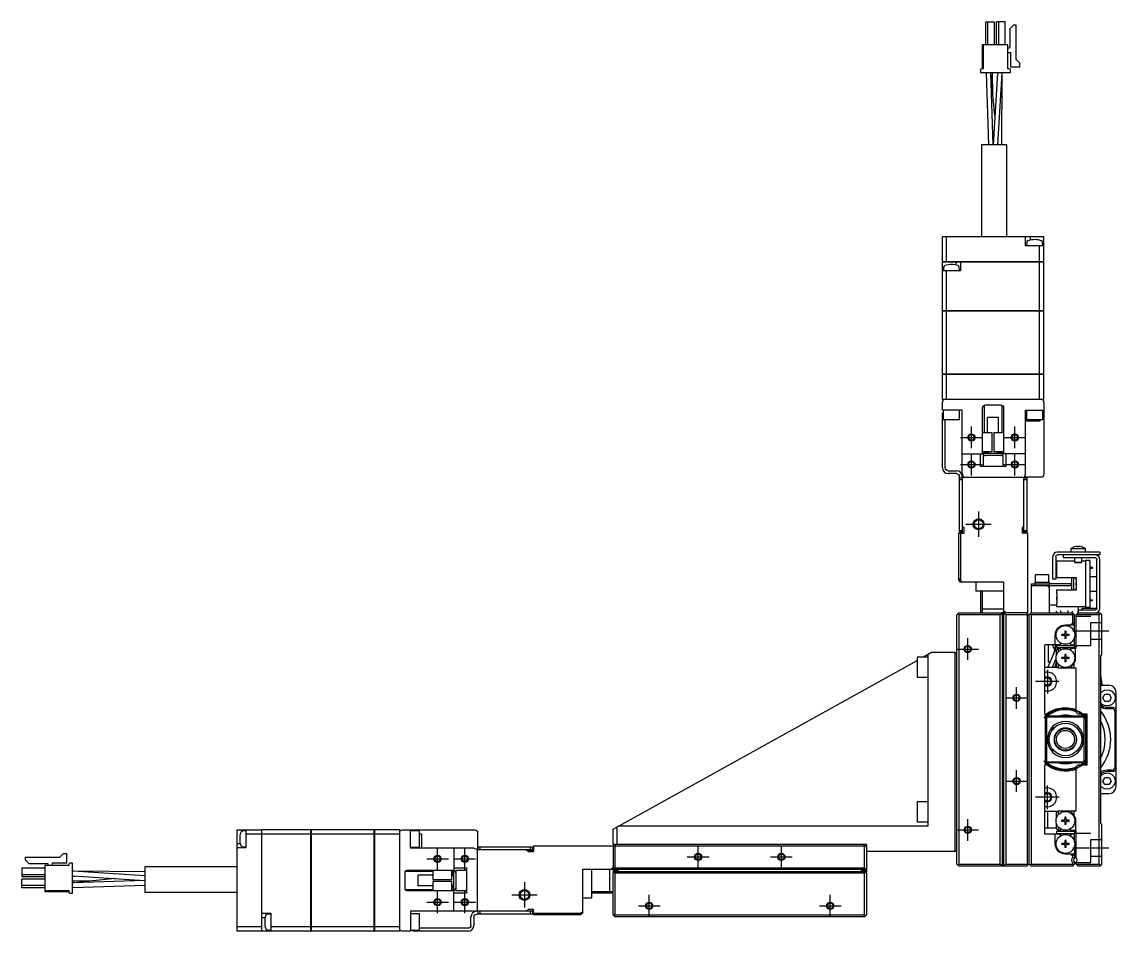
# Model space of a CAD drawing. Extents: x 0 to 1223, y -8 to 941.
# Drawn here: x 633.2 to 935.6, y 340.5 to 591.9 of the extents above; entities that cross this region are included whole.
import ezdxf

# ---------------------------------------------------------------- set-up
doc = ezdxf.new("R2010")
doc.units = 0
doc.header["$LTSCALE"] = 0.5
doc.linetypes.add('CENTER', pattern=[50.8, 31.75, -6.35, 6.35, -6.35])
doc.linetypes.add('DASHED', pattern=[19.05, 12.7, -6.35])
for name, color, linetype in [('MSM_CENTER', 1, 'CENTER'), ('MSM_CONTINUOUS', 7, 'CONTINUOUS'), ('MSM_DASHED', 4, 'DASHED'), ('MSM_NARROW', 5, 'CONTINUOUS')]:
    doc.layers.add(name, color=color, linetype=linetype)

msp = doc.modelspace()

# ---------------------------------------------------------------- linework, layer by layer
at = {"layer": 'MSM_CENTER'}
for p, q in [((895.63, 474.03), (895.63, 480.03)), ((907.63, 474.03), (907.63, 480.03)), ((892.63, 477.03), (898.63, 477.03)), ((904.63, 477.03), (910.63, 477.03)), ((895.63, 466.53), (895.63, 472.53)), ((907.63, 466.53), (907.63, 472.53)), ((892.63, 469.53), (898.63, 469.53)), ((904.63, 469.53), (910.63, 469.53)), ((897.63, 456.53), (897.63, 449.53)), ((894.13, 453.03), (901.13, 453.03)), ((923.63, 423.53), (933.63, 423.53)), ((894.63, 415.53), (894.63, 421.53)), ((891.63, 418.53), (897.63, 418.53)), ((916.63, 412.78), (916.63, 406.28)), ((919.88, 409.53), (913.38, 409.53)), ((908.13, 402.03), (908.13, 408.03)), ((905.13, 405.03), (911.13, 405.03)), ((908.13, 379.03), (908.13, 385.03)), ((905.13, 382.03), (911.13, 382.03)), ((916.63, 374.28), (916.63, 380.78)), ((919.88, 377.53), (913.38, 377.53)), ((894.63, 365.53), (894.63, 371.53)), ((891.63, 368.53), (897.63, 368.53)), ((748.13, 357.53), (748.13, 363.53)), ((755.63, 357.53), (755.63, 363.53)), ((820.13, 358.03), (820.13, 364.03)), ((843.13, 358.03), (843.13, 364.03)), ((923.63, 363.53), (933.63, 363.53)), ((745.13, 360.53), (751.13, 360.53)), ((752.63, 360.53), (758.63, 360.53)), ((817.13, 361.03), (823.13, 361.03)), ((840.13, 361.03), (846.13, 361.03)), ((772.13, 354.03), (772.13, 347.03)), ((748.13, 345.53), (748.13, 351.53)), ((755.63, 345.53), (755.63, 351.53)), ((745.13, 348.53), (751.13, 348.53)), ((752.63, 348.53), (758.63, 348.53)), ((768.63, 350.53), (775.63, 350.53)), ((806.63, 344.53), (806.63, 350.53)), ((856.63, 344.53), (856.63, 350.53)), ((803.63, 347.53), (809.63, 347.53)), ((853.63, 347.53), (859.63, 347.53))]:
    msp.add_line(p, q, dxfattribs=at)
at = {"layer": 'MSM_CONTINUOUS'}
for p, q in [((899.6, 585.58), (899.6, 591.93)), ((899.6, 591.93), (902, 591.93)), ((900.2, 585.58), (900.2, 591.93)), ((902, 585.58), (902, 591.93)), ((902.6, 585.58), (902.6, 591.93)), ((905, 591.93), (902.6, 591.93)), ((903.2, 585.58), (903.2, 591.93)), ((905, 585.58), (905, 591.93)), ((907.29, 591.04), (906.29, 590.04)), ((906.29, 590.04), (906.29, 584.91)), ((907.99, 591.04), (907.29, 591.04)), ((907.99, 581.5), (907.99, 591.04)), ((905.73, 585.58), (898.62, 585.58)), ((898.62, 585.58), (898.62, 578.95)), ((898.87, 585.58), (898.87, 578.95)), ((905.73, 578.95), (905.73, 585.58)), ((906.01, 584.63), (905.73, 584.63)), ((905.73, 583.48), (906.33, 583.48)), ((906.48, 583.33), (906.48, 579.48)), ((909.01, 580.48), (907.99, 581.5)), ((898.16, 578.65), (898.16, 577.93)), ((898.16, 577.93), (906.44, 577.93)), ((898.87, 578.95), (898.46, 578.95)), ((899.69, 577.93), (899.69, 577.82)), ((899.69, 577.82), (900.33, 557.93)), ((901.02, 577.65), (900.99, 577.93)), ((900.99, 577.86), (900.99, 577.93)), ((901.63, 557.93), (900.99, 577.86)), ((902.14, 566.09), (901.02, 577.65)), ((901.49, 577.27), (901.49, 577.93)), ((902.88, 577.81), (901.63, 557.95)), ((902.87, 577.93), (902.83, 577.15)), ((902.88, 577.93), (902.88, 577.81)), ((902.93, 557.93), (904.17, 577.73)), ((904.03, 557.93), (904.18, 577.6)), ((904.17, 577.73), (904.18, 577.93)), ((904.18, 577.6), (904.18, 577.93)), ((906.14, 578.95), (905.73, 578.95)), ((906.44, 577.93), (906.44, 578.65)), ((906.48, 579.48), (909.01, 579.48)), ((909.01, 579.48), (909.01, 580.48)), ((901.53, 572.41), (901.49, 577.27)), ((905.4, 557.93), (898.4, 557.93)), ((898.4, 557.93), (898.4, 532.53)), ((905.4, 532.53), (905.4, 557.93)), ((887.63, 525.64), (887.63, 532.53)), ((915.63, 532.53), (887.63, 532.53)), ((888.79, 525.64), (888.79, 532.53)), ((910.63, 530.03), (910.63, 532.53)), ((911.88, 532.53), (911.88, 531.59)), ((915.63, 525.64), (915.63, 532.53)), ((915.63, 530.03), (910.63, 530.03)), ((910.97, 531.01), (910.9, 530.24)), ((914.48, 525.64), (914.48, 530.03)), ((915.36, 530.24), (915.3, 531.01)), ((887.63, 525.64), (915.63, 525.64)), ((887.63, 512.03), (887.63, 525.63)), ((887.63, 525.63), (915.63, 525.63)), ((887.64, 525.63), (887.64, 525.64)), ((887.97, 524.12), (887.9, 523.35)), ((888.8, 525.63), (888.8, 525.64)), ((891.38, 525.63), (891.38, 524.7)), ((892.36, 523.35), (892.3, 524.12)), ((892.63, 525.63), (892.63, 523.13)), ((914.47, 525.63), (914.47, 525.64)), ((914.48, 512.03), (914.48, 525.63)), ((915.62, 525.63), (915.62, 525.64)), ((915.63, 512.03), (915.63, 525.63)), ((892.63, 523.13), (887.63, 523.13)), ((888.79, 512.03), (888.79, 523.13)), ((887.63, 512.03), (915.63, 512.03)), ((887.63, 494.53), (887.63, 512.02)), ((915.63, 512.02), (887.63, 512.02)), ((887.64, 512.03), (887.64, 512.02)), ((888.79, 494.53), (888.79, 512.02)), ((888.8, 512.03), (888.8, 512.02)), ((914.47, 512.03), (914.47, 512.02)), ((914.48, 494.53), (914.48, 512.02)), ((915.62, 512.03), (915.62, 512.02)), ((915.63, 494.53), (915.63, 512.02)), ((887.63, 494.53), (915.63, 494.53)), ((887.63, 487.53), (887.63, 494.52)), ((915.63, 494.52), (887.63, 494.52)), ((887.64, 494.53), (887.64, 494.52)), ((888.79, 487.53), (888.79, 494.52)), ((888.8, 494.53), (888.8, 494.52)), ((914.47, 494.53), (914.47, 494.52)), ((914.48, 487.53), (914.48, 494.52)), ((915.62, 494.53), (915.62, 494.52)), ((915.63, 487.53), (915.63, 494.52)), ((915.63, 487.53), (887.63, 487.53)), ((887.63, 484.53), (887.63, 486.53)), ((893.13, 484.53), (887.63, 484.53)), ((887.88, 484.53), (887.88, 482.03)), ((892.38, 482.03), (892.38, 484.53)), ((893.13, 467.03), (893.13, 484.53)), ((898.73, 472.83), (898.73, 485.23)), ((899.13, 485.93), (899.13, 478.33)), ((899.53, 486.03), (903.73, 486.03)), ((904.13, 478.33), (904.13, 485.93)), ((904.53, 485.23), (904.53, 472.83)), ((910.53, 484.53), (910.53, 467.03)), ((910.53, 484.53), (915.63, 484.53)), ((910.88, 484.53), (910.88, 482.03)), ((915.38, 482.03), (915.38, 484.53)), ((915.63, 486.53), (915.63, 467.03)), ((887.63, 468.63), (887.63, 483.83)), ((887.63, 483.83), (887.88, 483.83)), ((887.88, 483.33), (887.63, 483.33)), ((887.88, 482.03), (892.38, 482.03)), ((888.43, 468.63), (888.43, 482.03)), ((903.13, 482.53), (900.13, 482.53)), ((900.13, 478.33), (900.13, 482.53)), ((903.13, 478.33), (903.13, 482.53)), ((914.58, 481.53), (910.53, 481.53)), ((910.88, 482.03), (915.38, 482.03)), ((914.58, 482.03), (914.58, 481.53)), ((901.38, 478.33), (898.73, 478.33)), ((901.38, 473.13), (901.38, 478.33)), ((901.88, 478.33), (901.88, 473.13)), ((904.53, 478.33), (901.88, 478.33)), ((893.13, 472.53), (898.76, 472.53)), ((898.13, 469.03), (898.13, 472.53)), ((898.73, 473.13), (901.38, 473.13)), ((904.51, 472.63), (898.76, 472.63)), ((898.76, 472.53), (898.76, 472.62)), ((898.79, 472.53), (898.76, 472.62)), ((904.38, 472.03), (898.88, 472.03)), ((898.88, 472.03), (898.88, 469.03)), ((899.13, 473.13), (899.13, 472.83)), ((899.13, 472.83), (900.13, 472.83)), ((899.13, 472.83), (899.33, 472.63)), ((900.13, 472.83), (900.13, 473.13)), ((900.5, 472.63), (900.13, 472.83)), ((901.88, 473.13), (904.53, 473.13)), ((903.13, 472.83), (902.77, 472.63)), ((903.13, 472.83), (903.13, 473.13)), ((903.13, 472.83), (904.13, 472.83)), ((903.93, 472.63), (904.13, 472.83)), ((904.13, 472.83), (904.13, 473.13)), ((904.38, 469.03), (904.38, 472.03)), ((904.51, 472.62), (904.48, 472.55)), ((904.51, 472.53), (904.51, 472.62)), ((910.53, 472.53), (904.51, 472.53)), ((905.13, 472.53), (905.13, 469.03)), ((905.13, 469.03), (898.13, 469.03)), ((889.23, 467.83), (891.53, 467.83)), ((891.53, 467.03), (889.23, 467.03)), ((892.33, 450.83), (892.33, 466.23)), ((892.33, 465.83), (893.13, 465.83)), ((893.13, 466.23), (893.13, 450.83)), ((893.13, 466.03), (910.13, 466.03)), ((910.13, 450.83), (910.13, 466.03)), ((910.13, 465.83), (910.93, 465.83)), ((915.25, 466.03), (910.15, 466.03)), ((910.93, 465.83), (910.93, 450.83)), ((893.13, 465.33), (892.33, 465.33)), ((910.93, 465.33), (910.13, 465.33)), ((892.33, 451.33), (893.13, 451.33)), ((893.13, 450.83), (892.33, 450.83)), ((893.13, 452.53), (893.63, 452.03)), ((893.63, 450.53), (893.63, 452.03)), ((909.63, 452.03), (910.13, 452.53)), ((909.63, 452.03), (909.63, 450.53)), ((909.88, 450.53), (909.88, 452.28)), ((910.13, 451.33), (910.93, 451.33)), ((910.93, 450.83), (910.13, 450.83)), ((892.13, 450.53), (893.63, 450.53)), ((892.13, 437.53), (892.13, 450.53)), ((892.63, 450.53), (892.63, 437.65)), ((911.13, 450.53), (909.63, 450.53)), ((911.13, 450.53), (911.13, 428.33)), ((931.13, 445.33), (919.33, 445.33)), ((931.13, 444.53), (919.43, 444.53)), ((921.13, 443.73), (921.13, 444.53)), ((927.13, 446.23), (923.13, 446.23)), ((923.13, 446.23), (923.13, 445.33)), ((924.2, 446.79), (924.18, 446.79)), ((924.93, 446.79), (924.93, 446.92)), ((925.33, 446.79), (924.93, 446.79)), ((925.33, 446.92), (925.33, 446.79)), ((926.08, 446.79), (926.06, 446.79)), ((927.13, 445.33), (927.13, 446.23)), ((931.13, 445.33), (931.13, 444.53)), ((918.13, 437.83), (918.13, 444.13)), ((918.93, 444.03), (918.93, 437.83)), ((919.13, 442.78), (919.13, 438.28)), ((924.13, 442.78), (919.13, 442.78)), ((929.93, 443.73), (921.13, 443.73)), ((924.13, 443.73), (924.13, 442.53)), ((924.13, 442.53), (926.13, 442.53)), ((924.13, 442.53), (924.33, 442.33)), ((925.93, 442.33), (924.33, 442.33)), ((925.93, 442.33), (926.13, 442.53)), ((926.13, 442.53), (926.13, 443.73)), ((927.13, 442.78), (926.13, 442.78)), ((928.33, 443.03), (927.13, 443.03)), ((927.13, 443.03), (927.13, 430.03)), ((928.33, 443.03), (928.33, 430.03)), ((930.33, 429.73), (930.33, 443.33)), ((931.13, 429.73), (931.13, 443.33)), ((917.03, 439.03), (913.23, 439.03)), ((913.23, 439.03), (913.23, 437.03)), ((917.03, 437.03), (917.03, 439.03)), ((928.33, 441.16), (929.13, 441.16)), ((928.33, 440.91), (929.13, 440.91)), ((930.33, 438.53), (928.33, 438.53)), ((929.13, 440.91), (929.13, 441.16)), ((892.13, 438.15), (892.63, 437.65)), ((892.63, 437.03), (892.13, 437.53)), ((892.63, 437.65), (892.94, 437.03)), ((904.63, 437.03), (892.63, 437.03)), ((896.88, 437.03), (896.88, 434.53)), ((904.63, 358.53), (904.63, 437.03)), ((912.13, 436.53), (912.13, 428.53)), ((912.13, 436.53), (913.13, 436.53)), ((923.13, 436.03), (912.13, 436.03)), ((913.13, 437.03), (913.13, 436.03)), ((913.13, 437.03), (917.13, 437.03)), ((913.13, 436.53), (917.13, 436.53)), ((916.63, 436.03), (917.13, 435.53)), ((917.13, 437.03), (917.13, 428.53)), ((923.13, 436.53), (917.13, 436.53)), ((918.93, 437.83), (918.13, 437.83)), ((919.13, 438.28), (924.63, 438.28)), ((923.13, 436.53), (923.13, 436.03)), ((923.43, 434.78), (923.43, 438.28)), ((923.93, 434.78), (923.93, 438.28)), ((924.63, 438.28), (924.63, 434.78)), ((904.63, 434.53), (896.88, 434.53)), ((898.13, 434.53), (898.13, 428.53)), ((898.63, 434.53), (898.63, 428.53)), ((919.13, 434.78), (919.13, 433.78)), ((924.63, 434.78), (919.13, 434.78)), ((919.13, 433.78), (919.23, 433.78)), ((919.13, 432.98), (919.13, 432.08)), ((919.23, 432.98), (919.13, 432.98)), ((919.23, 432.61), (919.13, 432.61)), ((919.23, 432.46), (919.13, 432.46)), ((919.23, 433.78), (919.23, 431.28)), ((928.33, 434.53), (930.33, 434.53)), ((904.63, 429.53), (898.63, 429.53)), ((917.13, 430.78), (919.13, 430.78)), ((919.23, 432.08), (919.13, 432.08)), ((919.13, 431.28), (919.13, 430.28)), ((919.13, 431.28), (919.23, 431.28)), ((919.13, 430.28), (927.13, 430.28)), ((925.1, 430.28), (925.1, 428.5)), ((926.13, 429.83), (930.13, 429.83)), ((926.13, 429.83), (926.13, 429.33)), ((928.33, 430.03), (927.13, 430.03)), ((928.33, 432.16), (929.13, 432.16)), ((928.33, 431.91), (929.13, 431.91)), ((929.13, 431.91), (929.13, 432.16)), ((930.13, 429.39), (930.13, 429.83)), ((892.13, 428.53), (891.63, 428.03)), ((891.63, 359.03), (891.63, 428.03)), ((891.88, 428.28), (892.13, 428.03)), ((892.13, 428.53), (903.63, 428.53)), ((892.13, 428.03), (892.13, 359.03)), ((903.63, 428.03), (892.13, 428.03)), ((904.13, 428.03), (903.63, 428.53)), ((903.63, 428.03), (903.88, 428.28)), ((903.63, 359.03), (903.63, 428.03)), ((903.73, 428.43), (903.93, 428.43)), ((903.83, 428.43), (903.93, 428.53)), ((911.13, 428.53), (903.93, 428.53)), ((904.13, 428.03), (904.13, 359.03)), ((904.13, 427.13), (904.43, 427.13)), ((904.23, 427.43), (904.23, 428.13)), ((904.43, 428.53), (904.43, 427.13)), ((905.13, 428.53), (904.63, 429.03)), ((904.63, 428.53), (905.13, 428.03)), ((905.13, 428.03), (905.13, 359.03)), ((911.13, 428.03), (905.13, 428.03)), ((911.63, 427.83), (910.93, 428.53)), ((911.13, 428.03), (911.28, 428.18)), ((911.13, 359.03), (911.13, 428.03)), ((911.63, 428.03), (911.88, 428.28)), ((911.63, 359.03), (911.63, 428.03)), ((912.13, 428.53), (911.88, 428.28)), ((911.88, 428.28), (912.13, 428.03)), ((912.13, 428.53), (923.63, 428.53)), ((923.63, 428.03), (912.13, 428.03)), ((912.13, 428.03), (912.13, 359.03)), ((919.09, 428.97), (919.17, 428.53)), ((920.49, 428.53), (920.37, 429.2)), ((922.28, 429.14), (922.23, 428.53)), ((923.53, 428.53), (923.58, 429.02)), ((923.88, 428.28), (923.63, 428.53)), ((923.63, 428.03), (923.88, 428.28)), ((923.63, 425.73), (923.63, 428.03)), ((923.88, 428.28), (924.13, 428.03)), ((924.13, 423.15), (924.13, 428.03)), ((925.13, 428.53), (924.63, 428.03)), ((924.63, 418.73), (924.63, 428.03)), ((930.93, 428.03), (924.63, 428.03)), ((925.13, 428.53), (925.13, 429.33)), ((925.13, 429.33), (929.93, 429.33)), ((925.13, 428.53), (931.13, 428.53)), ((930.93, 428.03), (931.28, 428.38)), ((930.93, 359.03), (930.93, 428.03)), ((931.28, 428.38), (931.13, 428.53)), ((931.28, 428.38), (931.63, 428.03)), ((931.63, 428.03), (931.63, 417.03)), ((921.78, 423.43), (921.49, 423.43)), ((921.49, 423.43), (921.49, 422.64)), ((921.63, 425.23), (924.13, 425.23)), ((921.78, 423.43), (921.78, 422.64)), ((923.63, 425.73), (923.13, 425.23)), ((923.99, 425.23), (923.63, 425.73)), ((918.83, 419.73), (918.83, 422.43)), ((921.43, 422.58), (920.63, 422.58)), ((920.63, 422.29), (920.63, 422.58)), ((921.43, 422.29), (920.63, 422.29)), ((921.16, 422.58), (921.16, 422.29)), ((921.78, 422.9), (921.49, 422.9)), ((921.49, 422.23), (921.49, 421.43)), ((921.49, 421.96), (921.78, 421.96)), ((921.78, 421.43), (921.49, 421.43)), ((921.78, 422.23), (921.78, 421.43)), ((922.63, 422.58), (921.84, 422.58)), ((922.63, 422.29), (921.84, 422.29)), ((922.1, 422.58), (922.1, 422.29)), ((922.63, 422.29), (922.63, 422.58)), ((924.13, 419.73), (924.13, 421.72)), ((884.63, 417.53), (882.38, 416.28)), ((891.13, 417.53), (884.63, 417.53)), ((891.13, 362.53), (891.13, 417.53)), ((891.63, 417.03), (891.13, 417.53)), ((920.08, 419.73), (915.93, 419.73)), ((915.93, 400.53), (915.93, 419.73)), ((919.13, 419.16), (916.74, 413.53)), ((916.82, 419.73), (916.82, 414.93)), ((918.92, 419.73), (918.45, 417.55)), ((919.13, 419.53), (919.13, 418.93)), ((919.13, 419.53), (924.13, 419.53)), ((919.13, 418.93), (924.13, 418.93)), ((919.63, 418.73), (919.13, 418.23)), ((919.13, 416.75), (919.13, 418.23)), ((919.38, 419.73), (919.29, 419.53)), ((919.63, 418.73), (919.63, 417.7)), ((919.63, 418.73), (920.08, 418.73)), ((920.23, 419.99), (920.08, 419.73)), ((920.08, 418.73), (920.21, 418.51)), ((923.18, 419.73), (923.03, 419.99)), ((923.18, 418.73), (923.05, 418.51)), ((923.18, 419.73), (924.13, 419.73)), ((923.18, 418.73), (924.63, 418.73)), ((923.98, 419.53), (923.89, 419.73)), ((924.13, 419.53), (924.13, 418.93)), ((924.32, 418.73), (924.13, 419.16)), ((924.43, 416.03), (924.43, 418.73)), ((796.63, 368.75), (880.63, 415.32)), ((880.63, 416.28), (880.63, 410.78)), ((883.63, 416.28), (880.63, 416.28)), ((883.63, 416.98), (883.63, 369.53)), ((917.34, 414.93), (916.82, 414.93)), ((918.05, 413.53), (919.04, 415.87)), ((918.8, 413.53), (919.13, 415.05)), ((919.13, 413.73), (919.13, 415.32)), ((919.63, 414.37), (919.63, 413.23)), ((921.43, 416.18), (920.63, 416.18)), ((920.63, 415.89), (920.63, 416.18)), ((921.43, 415.89), (920.63, 415.89)), ((921.16, 416.18), (921.16, 415.89)), ((921.78, 417.03), (921.49, 417.03)), ((921.49, 417.03), (921.49, 416.24)), ((921.78, 416.5), (921.49, 416.5)), ((921.49, 415.83), (921.49, 415.03)), ((921.49, 415.56), (921.78, 415.56)), ((921.78, 415.03), (921.49, 415.03)), ((921.78, 417.03), (921.78, 416.24)), ((921.78, 415.83), (921.78, 415.03)), ((922.63, 416.18), (921.84, 416.18)), ((922.63, 415.89), (921.84, 415.89)), ((922.1, 416.18), (922.1, 415.89)), ((922.63, 415.89), (922.63, 416.18)), ((923.93, 414.44), (923.93, 413.23)), ((931.63, 417.03), (931.28, 416.68)), ((931.28, 416.68), (931.28, 370.38)), ((915.93, 413.53), (919.33, 413.53)), ((919.13, 413.73), (919.63, 413.23)), ((924.63, 413.23), (919.63, 413.23)), ((923.43, 413.23), (923.43, 413.89)), ((924.63, 401.03), (924.63, 413.23)), ((880.63, 410.78), (883.63, 410.78)), ((931.28, 411.22), (931.76, 408.53)), ((931.28, 408.53), (933.63, 408.53)), ((931.98, 405.03), (932.56, 406.03)), ((932.56, 406.03), (933.71, 406.03)), ((933.71, 406.03), (934.29, 405.03)), ((935.63, 380.53), (935.63, 406.53)), ((932.56, 404.03), (931.98, 405.03)), ((933.71, 404.03), (932.56, 404.03)), ((933.13, 402.43), (934.63, 402.43)), ((934.29, 405.03), (933.71, 404.03)), ((915.93, 400.53), (916.13, 400.53)), ((916.13, 386.53), (916.13, 400.53)), ((916.13, 399.23), (916.43, 399.53)), ((916.63, 399.73), (916.43, 399.53)), ((916.43, 399.53), (916.43, 387.53)), ((916.63, 399.73), (916.93, 400.03)), ((926.63, 399.73), (916.63, 399.73)), ((916.93, 400.03), (926.33, 400.03)), ((924.63, 401.74), (925.84, 400.53)), ((925.13, 400.53), (924.63, 401.03)), ((927.63, 400.53), (925.13, 400.53)), ((926.33, 400.03), (926.63, 399.73)), ((926.83, 399.53), (926.63, 399.73)), ((926.83, 387.53), (926.83, 399.53)), ((926.83, 399.53), (927.13, 399.23)), ((927.13, 399.23), (927.13, 387.83)), ((927.63, 386.53), (927.63, 400.53)), ((933.13, 402.05), (934.51, 402.05)), ((935.25, 401.31), (935.25, 385.76)), ((918.07, 396.28), (918.07, 396.28)), ((918.07, 396.28), (918.21, 396.28)), ((918.21, 396.28), (918.43, 396.51)), ((918.21, 396.28), (918.21, 396.45)), ((918.43, 396.7), (918.43, 396.51)), ((920.26, 396.33), (920.19, 396.33)), ((920.26, 396.33), (920.32, 396.4)), ((922.94, 396.4), (923.01, 396.33)), ((923.08, 396.33), (923.01, 396.33)), ((918.67, 394.6), (918.67, 394.6)), ((918.21, 390.78), (918.07, 390.78)), ((918.21, 390.61), (918.21, 390.78)), ((918.43, 390.56), (918.21, 390.78)), ((918.43, 390.56), (918.43, 390.37)), ((916.43, 387.53), (916.13, 387.83)), ((916.43, 387.53), (916.63, 387.33)), ((916.93, 387.03), (916.63, 387.33)), ((916.63, 387.33), (926.63, 387.33)), ((926.63, 387.33), (926.33, 387.03)), ((926.63, 387.33), (926.83, 387.53)), ((927.13, 387.83), (926.83, 387.53)), ((915.93, 386.53), (916.13, 386.53)), ((915.93, 367.33), (915.93, 386.53)), ((926.33, 387.03), (916.93, 387.03)), ((925.84, 386.53), (924.63, 385.33)), ((924.63, 386.03), (925.13, 386.53)), ((924.63, 373.83), (924.63, 386.03)), ((925.13, 386.53), (927.63, 386.53)), ((934.51, 385.02), (933.13, 385.02)), ((934.63, 384.63), (933.13, 384.63)), ((931.98, 382.03), (932.56, 383.03)), ((932.56, 381.03), (931.98, 382.03)), ((932.56, 383.03), (933.71, 383.03)), ((933.71, 381.03), (932.56, 381.03)), ((933.71, 383.03), (934.29, 382.03)), ((934.29, 382.03), (933.71, 381.03)), ((933.63, 378.53), (931.28, 378.53)), ((880.63, 376.28), (880.63, 370.78)), ((883.63, 376.28), (880.63, 376.28)), ((919.13, 373.58), (915.93, 373.58)), ((916.63, 373.58), (916.63, 369.08)), ((919.63, 373.83), (919.13, 373.33)), ((919.13, 371.75), (919.13, 373.58)), ((919.13, 373.53), (919.33, 373.53)), ((919.63, 373.83), (919.63, 372.7)), ((919.63, 373.83), (924.63, 373.83)), ((921.78, 372.03), (921.49, 372.03)), ((921.49, 372.03), (921.49, 371.24)), ((921.78, 372.03), (921.78, 371.24)), ((923.43, 373.18), (923.43, 373.83)), ((923.93, 373.83), (923.93, 372.63)), ((797.63, 369.31), (797.63, 364.53)), ((883.63, 369.53), (798.04, 369.53)), ((880.63, 370.78), (883.63, 370.78)), ((915.93, 369.08), (919.13, 369.08)), ((919.13, 368.83), (919.13, 370.32)), ((919.63, 369.37), (919.63, 368.33)), ((921.43, 371.18), (920.63, 371.18)), ((920.63, 370.89), (920.63, 371.18)), ((921.43, 370.89), (920.63, 370.89)), ((921.16, 371.18), (921.16, 370.89)), ((921.78, 371.5), (921.49, 371.5)), ((921.49, 370.83), (921.49, 370.03)), ((921.49, 370.56), (921.78, 370.56)), ((921.78, 370.03), (921.49, 370.03)), ((921.78, 370.83), (921.78, 370.03)), ((922.63, 371.18), (921.84, 371.18)), ((922.63, 370.89), (921.84, 370.89)), ((922.1, 371.18), (922.1, 370.89)), ((922.63, 370.89), (922.63, 371.18)), ((924.43, 371.03), (924.43, 368.33)), ((931.28, 370.38), (931.63, 370.03)), ((931.63, 370.03), (931.63, 359.03)), ((692.63, 368.53), (692.63, 340.53)), ((692.63, 368.53), (699.52, 368.53)), ((694.93, 368.26), (694.16, 368.2)), ((695.13, 368.53), (695.13, 363.53)), ((699.52, 367.38), (695.13, 367.38)), ((699.52, 340.53), (699.52, 368.53)), ((699.53, 368.52), (699.52, 368.52)), ((699.53, 367.37), (699.52, 367.37)), ((713.13, 368.53), (699.53, 368.53)), ((699.53, 340.53), (699.53, 368.53)), ((713.13, 367.38), (699.53, 367.38)), ((713.13, 340.53), (713.13, 368.53)), ((713.13, 368.52), (713.14, 368.52)), ((713.13, 367.37), (713.14, 367.37)), ((713.14, 368.53), (713.14, 340.53)), ((730.63, 368.53), (713.14, 368.53)), ((730.63, 367.38), (713.14, 367.38)), ((730.63, 340.53), (730.63, 368.53)), ((730.63, 368.52), (730.64, 368.52)), ((730.63, 367.37), (730.64, 367.37)), ((730.64, 368.53), (730.64, 340.53)), ((737.63, 368.53), (730.64, 368.53)), ((737.63, 367.38), (730.64, 367.38)), ((737.63, 368.53), (737.63, 340.53)), ((738.63, 368.53), (758.13, 368.53)), ((740.63, 363.43), (740.63, 368.53)), ((743.13, 368.28), (740.63, 368.28)), ((743.13, 363.78), (743.13, 368.28)), ((743.13, 367.48), (743.63, 367.48)), ((743.63, 367.48), (743.63, 363.43)), ((759.13, 368.15), (759.13, 363.05)), ((796.63, 364.53), (796.63, 368.75)), ((920.08, 367.33), (915.93, 367.33)), ((918.83, 364.63), (918.83, 367.33)), ((919.13, 368.83), (919.63, 368.33)), ((919.13, 368.13), (919.13, 367.53)), ((919.13, 368.13), (924.13, 368.13)), ((919.13, 367.53), (924.13, 367.53)), ((920.08, 368.33), (919.63, 368.33)), ((920.08, 368.33), (920.21, 368.56)), ((920.23, 367.07), (920.08, 367.33)), ((923.18, 367.33), (923.03, 367.07)), ((923.18, 368.33), (923.05, 368.56)), ((924.63, 368.33), (923.18, 368.33)), ((924.13, 367.33), (923.18, 367.33)), ((924.13, 368.13), (924.13, 367.53)), ((924.13, 365.35), (924.13, 367.33)), ((924.63, 360.8), (924.63, 368.33)), ((692.63, 364.78), (693.57, 364.78)), ((695.13, 363.53), (692.63, 363.53)), ((694.16, 363.87), (694.93, 363.8)), ((740.63, 363.78), (743.13, 363.78)), ((758.13, 363.43), (740.63, 363.43)), ((752.63, 363.43), (752.63, 357.41)), ((759.13, 346.03), (759.13, 363.03)), ((774.33, 363.03), (759.13, 363.03)), ((759.33, 363.03), (759.33, 363.83)), ((759.33, 363.83), (774.33, 363.83)), ((759.83, 363.83), (759.83, 363.03)), ((773.13, 362.53), (772.63, 363.03)), ((773.83, 363.03), (773.83, 363.83)), ((774.33, 363.83), (774.33, 363.03)), ((774.63, 364.03), (774.63, 362.53)), ((796.83, 364.03), (774.63, 364.03)), ((797.33, 364.53), (796.63, 363.83)), ((866.63, 364.53), (796.63, 364.53)), ((796.63, 364.03), (796.63, 356.83)), ((797.13, 364.03), (796.98, 364.18)), ((797.13, 364.03), (797.13, 358.03)), ((866.13, 364.03), (797.13, 364.03)), ((866.63, 363.83), (865.93, 364.53)), ((866.28, 364.18), (866.13, 364.03)), ((866.13, 358.03), (866.13, 364.03)), ((866.63, 364.53), (866.63, 356.83)), ((891.13, 362.53), (891.63, 363.03)), ((921.43, 364.78), (920.63, 364.78)), ((920.63, 364.49), (920.63, 364.78)), ((921.43, 364.49), (920.63, 364.49)), ((921.16, 364.78), (921.16, 364.49)), ((921.78, 365.63), (921.49, 365.63)), ((921.49, 365.63), (921.49, 364.84)), ((921.78, 365.1), (921.49, 365.1)), ((921.49, 364.43), (921.49, 363.63)), ((921.49, 364.16), (921.78, 364.16)), ((921.78, 363.63), (921.49, 363.63)), ((921.78, 365.63), (921.78, 364.84)), ((921.78, 364.43), (921.78, 363.63)), ((922.63, 364.78), (921.84, 364.78)), ((922.63, 364.49), (921.84, 364.49)), ((922.1, 364.78), (922.1, 364.49)), ((922.63, 364.49), (922.63, 364.78)), ((924.13, 363.92), (924.13, 360.8)), ((643.66, 360.9), (634.12, 360.9)), ((634.12, 360.9), (634.12, 360.2)), ((634.12, 360.2), (635.12, 359.2)), ((644.68, 361.92), (643.66, 360.9)), ((645.68, 361.92), (644.68, 361.92)), ((645.68, 359.39), (645.68, 361.92)), ((774.63, 362.78), (772.88, 362.78)), ((773.13, 362.53), (774.63, 362.53)), ((891.13, 362.53), (866.63, 362.53)), ((904.13, 359.93), (904.43, 359.93)), ((904.43, 358.53), (904.43, 359.93)), ((924.13, 361.83), (921.63, 361.83)), ((923.13, 361.83), (923.63, 361.33)), ((923.63, 361.33), (923.99, 361.83)), ((923.63, 360.96), (923.63, 361.33)), ((923.63, 360.96), (924.13, 360.8)), ((633.23, 357.91), (633.23, 355.51)), ((639.58, 357.91), (633.23, 357.91)), ((635.12, 359.2), (640.25, 359.2)), ((646.21, 358.64), (639.58, 358.64)), ((639.58, 358.64), (639.58, 351.53)), ((640.53, 358.92), (640.53, 358.64)), ((641.68, 358.64), (641.68, 359.24)), ((641.83, 359.39), (645.68, 359.39)), ((646.21, 359.05), (646.21, 358.64)), ((647.23, 359.35), (646.51, 359.35)), ((647.23, 351.07), (647.23, 359.35)), ((647.57, 357.08), (647.23, 357.08)), ((647.44, 357.07), (647.23, 357.08)), ((667.23, 355.84), (647.44, 357.07)), ((667.23, 356.93), (647.57, 357.08)), ((667.23, 358.3), (667.23, 351.3)), ((692.63, 358.3), (667.23, 358.3)), ((746.83, 357.03), (739.24, 357.03)), ((739.93, 357.43), (752.33, 357.43)), ((746.83, 357.43), (746.83, 354.78)), ((752.03, 354.78), (752.03, 357.43)), ((752.33, 357.03), (752.03, 357.03)), ((752.33, 356.03), (752.33, 357.03)), ((752.53, 356.83), (752.33, 357.03)), ((752.53, 357.41), (752.53, 351.66)), ((752.54, 357.41), (752.63, 357.38)), ((752.63, 357.41), (752.54, 357.41)), ((752.63, 358.03), (756.13, 358.03)), ((753.13, 357.28), (753.13, 351.78)), ((756.13, 357.28), (753.13, 357.28)), ((756.13, 358.03), (756.13, 351.03)), ((866.63, 357.53), (788.13, 357.53)), ((788.13, 357.53), (788.13, 345.53)), ((790.63, 357.53), (790.63, 349.78)), ((795.63, 357.53), (795.63, 351.53)), ((796.63, 358.03), (796.13, 357.53)), ((796.63, 357.53), (797.13, 358.03)), ((796.63, 357.33), (798.03, 357.33)), ((797.13, 357.03), (796.63, 356.53)), ((796.73, 356.73), (796.63, 356.83)), ((796.73, 356.63), (796.73, 356.83)), ((797.73, 357.13), (797.03, 357.13)), ((797.13, 358.03), (866.13, 358.03)), ((797.13, 357.03), (866.13, 357.03)), ((798.03, 357.03), (798.03, 357.33)), ((866.63, 357.33), (865.23, 357.33)), ((865.23, 357.03), (865.23, 357.33)), ((866.23, 357.13), (865.53, 357.13)), ((866.13, 358.03), (866.63, 357.53)), ((866.63, 356.53), (866.13, 357.03)), ((866.63, 356.83), (866.53, 356.73)), ((866.53, 356.83), (866.53, 356.63)), ((891.63, 359.03), (892.13, 358.53)), ((892.13, 359.03), (891.88, 358.78)), ((892.13, 359.03), (903.63, 359.03)), ((903.63, 358.53), (892.13, 358.53)), ((903.63, 358.53), (904.13, 359.03)), ((903.88, 358.78), (903.63, 359.03)), ((903.93, 358.63), (903.73, 358.63)), ((903.93, 358.53), (903.83, 358.63)), ((910.93, 358.53), (903.93, 358.53)), ((904.23, 358.93), (904.23, 359.63)), ((905.13, 359.03), (904.63, 358.53)), ((905.13, 359.03), (911.13, 359.03)), ((910.93, 358.53), (911.63, 359.23)), ((911.28, 358.88), (911.13, 359.03)), ((911.88, 358.78), (911.63, 359.03)), ((912.13, 359.03), (911.88, 358.78)), ((911.88, 358.78), (912.13, 358.53)), ((912.13, 359.03), (923.63, 359.03)), ((923.63, 358.53), (912.13, 358.53)), ((923.63, 359.3), (924.13, 359.47)), ((923.63, 359.03), (923.63, 359.3)), ((923.88, 358.78), (923.63, 359.03)), ((923.63, 358.53), (923.88, 358.78)), ((924.13, 359.03), (923.88, 358.78)), ((924.13, 359.47), (924.13, 359.03)), ((924.63, 359.03), (924.63, 359.47)), ((924.63, 359.03), (930.93, 359.03)), ((924.63, 359.03), (925.13, 358.53)), ((931.13, 358.53), (925.13, 358.53)), ((931.28, 358.68), (930.93, 359.03)), ((931.13, 358.53), (931.28, 358.68)), ((931.63, 359.03), (931.28, 358.68)), ((639.58, 356.11), (633.23, 356.11)), ((639.58, 355.51), (633.23, 355.51)), ((639.58, 354.91), (633.23, 354.91)), ((633.23, 352.51), (633.23, 354.91)), ((647.23, 355.78), (647.36, 355.78)), ((647.23, 355.77), (648.01, 355.74)), ((647.9, 354.39), (647.23, 354.39)), ((647.51, 353.92), (647.23, 353.89)), ((647.31, 353.89), (647.23, 353.89)), ((667.23, 354.53), (647.31, 353.89)), ((647.36, 355.78), (667.22, 354.53)), ((659.08, 355.04), (647.51, 353.92)), ((652.75, 354.43), (647.9, 354.39)), ((739.13, 352.43), (739.13, 356.63)), ((742.63, 356.03), (742.63, 353.03)), ((746.83, 356.03), (742.63, 356.03)), ((746.83, 354.78), (752.03, 354.78)), ((746.83, 354.28), (746.83, 351.63)), ((752.03, 354.28), (746.83, 354.28)), ((752.33, 356.03), (752.03, 356.03)), ((752.03, 351.63), (752.03, 354.28)), ((752.33, 356.03), (752.53, 355.67)), ((796.63, 345.03), (796.63, 356.53)), ((797.13, 356.53), (796.88, 356.78)), ((866.13, 356.53), (797.13, 356.53)), ((797.13, 356.53), (797.13, 345.03)), ((866.38, 356.78), (866.13, 356.53)), ((866.13, 345.03), (866.13, 356.53)), ((866.63, 356.53), (866.63, 345.03)), ((639.58, 353.11), (633.23, 353.11)), ((639.58, 352.51), (633.23, 352.51)), ((639.58, 351.78), (646.21, 351.78)), ((639.58, 351.53), (646.21, 351.53)), ((646.21, 351.78), (646.21, 351.37)), ((646.51, 351.07), (647.23, 351.07)), ((647.23, 352.59), (647.35, 352.59)), ((647.35, 352.59), (667.23, 353.23)), ((667.23, 351.3), (692.63, 351.3)), ((739.24, 352.03), (746.83, 352.03)), ((752.33, 351.63), (739.93, 351.63)), ((746.83, 353.03), (742.63, 353.03)), ((752.33, 353.03), (752.03, 353.03)), ((752.03, 352.03), (752.33, 352.03)), ((752.53, 353.4), (752.33, 353.03)), ((752.33, 352.03), (752.33, 353.03)), ((752.33, 352.03), (752.53, 352.23)), ((752.62, 351.69), (752.54, 351.66)), ((752.63, 351.66), (752.54, 351.66)), ((752.63, 346.03), (752.63, 351.66)), ((756.13, 351.03), (752.63, 351.03)), ((753.13, 351.78), (756.13, 351.78)), ((790.63, 351.53), (796.63, 351.53)), ((796.63, 351.03), (790.63, 351.03)), ((788.13, 349.78), (790.63, 349.78)), ((699.53, 345.53), (702.03, 345.53)), ((701.82, 345.26), (701.05, 345.2)), ((702.03, 345.53), (702.03, 340.53)), ((758.13, 346.03), (740.63, 346.03)), ((740.63, 346.03), (740.63, 340.53)), ((743.13, 345.28), (740.63, 345.28)), ((743.13, 340.78), (743.13, 345.28)), ((774.33, 346.03), (758.93, 346.03)), ((774.33, 345.23), (758.93, 345.23)), ((759.33, 345.23), (759.33, 346.03)), ((759.83, 346.03), (759.83, 345.23)), ((772.63, 346.03), (773.13, 346.53)), ((774.63, 346.53), (773.13, 346.53)), ((773.83, 345.23), (773.83, 346.03)), ((774.33, 346.03), (774.33, 345.23)), ((774.63, 345.03), (774.63, 346.53)), ((774.63, 345.53), (787.52, 345.53)), ((787.63, 345.03), (774.63, 345.03)), ((787.02, 345.03), (787.52, 345.53)), ((787.52, 345.53), (788.13, 345.84)), ((788.13, 345.53), (787.63, 345.03)), ((796.63, 345.03), (797.13, 344.53)), ((796.88, 344.78), (797.13, 345.03)), ((797.13, 345.03), (866.13, 345.03)), ((866.13, 345.03), (866.38, 344.78)), ((866.13, 344.53), (866.63, 345.03)), ((699.53, 344.28), (700.46, 344.28)), ((757.33, 342.13), (757.33, 344.43)), ((758.13, 344.43), (758.13, 342.13)), ((866.13, 344.53), (797.13, 344.53)), ((699.52, 341.69), (692.63, 341.69)), ((699.52, 340.53), (692.63, 340.53)), ((699.53, 341.7), (699.52, 341.7)), ((699.53, 340.54), (699.52, 340.54)), ((713.13, 340.53), (699.53, 340.53)), ((701.05, 340.87), (701.82, 340.8)), ((713.13, 341.69), (702.03, 341.69)), ((713.13, 341.7), (713.14, 341.7)), ((713.13, 340.54), (713.14, 340.54)), ((730.63, 341.69), (713.14, 341.69)), ((730.63, 340.53), (713.14, 340.53)), ((730.63, 341.7), (730.64, 341.7)), ((730.63, 340.54), (730.64, 340.54)), ((737.63, 341.69), (730.64, 341.69)), ((737.63, 340.53), (730.64, 340.53)), ((740.63, 340.53), (738.63, 340.53)), ((740.63, 340.78), (743.13, 340.78)), ((741.33, 340.53), (741.33, 340.78)), ((756.53, 340.53), (741.33, 340.53)), ((741.83, 340.78), (741.83, 340.53)), ((756.53, 341.33), (743.13, 341.33))]:
    msp.add_line(p, q, dxfattribs=at)
for centre, radius in [((895.63, 477.03), 0.783), ((907.63, 477.03), 0.783), ((895.63, 469.53), 0.783), ((907.63, 469.53), 0.783), ((897.63, 453.03), 1.23), ((921.63, 422.43), 2.6), ((894.63, 418.53), 0.783), ((921.63, 416.03), 2.6), ((908.13, 405.03), 0.783), ((921.63, 393.53), 4.5), ((921.63, 393.53), 3), ((908.13, 382.03), 0.783), ((921.63, 371.03), 2.6), ((894.63, 368.53), 0.783), ((921.63, 364.63), 2.6), ((748.13, 360.53), 0.783), ((755.63, 360.53), 0.783), ((820.13, 361.03), 0.783), ((843.13, 361.03), 0.783), ((772.13, 350.53), 1.23), ((748.13, 348.53), 0.783), ((755.63, 348.53), 0.783), ((806.63, 347.53), 0.783), ((856.63, 347.53), 0.783)]:
    msp.add_circle(centre, radius, dxfattribs=at)
at = {"layer": 'MSM_CONTINUOUS', "extrusion": (0, 0, -1)}
for radius in [5, 3.15]:
    msp.add_circle((-921.63, 393.53), radius, dxfattribs=at)
for centre, radius, start, end in [((-906.01, 584.91), 0.28, 180, 270), ((-906.33, 583.33), 0.15, 90, 180), ((-889.13, 486.53), 1.5, 0, 41.8103), ((-914.13, 486.53), 1.5, 138.1897, 180), ((-899.53, 485.23), 0.8, 0, 90), ((-903.73, 485.23), 0.8, 90, 180), ((-899.53, 472.83), 0.8, 344.8734, 0), ((-903.73, 472.83), 0.8, 180, 195.1266), ((-889.23, 468.63), 0.8, 270, 0), ((-891.53, 466.23), 0.8, 90, 180), ((-909.03, 467.03), 1.5, 180, 221.8103), ((-914.13, 467.03), 1.5, 180, 221.8103), ((-919.43, 444.03), 0.5, 0, 90), ((-929.93, 443.33), 0.4, 90, 180), ((-929.93, 429.73), 0.4, 180, 270), ((-921.63, 422.43), 2.8, 0, 90), ((-921.43, 422.64), 0.06, 180, 270), ((-921.43, 422.23), 0.06, 90, 180), ((-921.84, 422.64), 0.06, 270, 0), ((-921.84, 422.23), 0.06, 0, 90), ((-921.75, 419.35), 1.75, 322.994, 331.3783), ((-921.52, 419.35), 1.75, 208.6217, 217.006), ((-921.43, 416.24), 0.06, 180, 270), ((-921.43, 415.83), 0.06, 90, 180), ((-921.84, 416.24), 0.06, 270, 0), ((-921.84, 415.83), 0.06, 0, 90), ((-933.13, 405.03), 2.25, 34.6921, 325.3079), ((-921.63, 393.53), 8.8, 51.3178, 109.9323), ((-934.63, 401.43), 1, 90, 180), ((-921.63, 393.53), 6.8, 72.9174, 107.0826), ((-921.63, 393.53), 8.8, 127.3018, 132.9859), ((-921.63, 393.53), 9, 128.9424, 131.8103), ((-921.63, 393.53), 6.8, 143.9811, 151.9275), ((-921.63, 393.53), 6.8, 208.0725, 216.0189), ((-921.63, 393.53), 8.5, 225.0991, 314.9009), ((-921.63, 393.53), 8.8, 227.0141, 232.6982), ((-921.63, 393.53), 8.8, 250.0677, 308.6822), ((-921.63, 393.53), 6.8, 252.9174, 287.0826), ((-921.63, 393.53), 9, 228.1897, 231.0576), ((-933.13, 382.03), 2.25, 34.6921, 325.3079), ((-934.63, 385.63), 1, 180, 270), ((-921.63, 371.03), 2.8, 145.2281, 180), ((-921.43, 371.24), 0.06, 180, 270), ((-921.43, 370.83), 0.06, 90, 180), ((-921.84, 371.24), 0.06, 270, 0), ((-921.84, 370.83), 0.06, 0, 90), ((-738.63, 367.03), 1.5, 48.1897, 90), ((-758.13, 367.03), 1.5, 90, 131.8103), ((-921.75, 367.95), 1.75, 322.994, 330), ((-921.52, 367.95), 1.75, 210, 217.006), ((-758.13, 361.93), 1.5, 90, 131.8103), ((-921.63, 364.63), 2.8, 270, 0), ((-921.43, 364.84), 0.06, 180, 270), ((-921.43, 364.43), 0.06, 90, 180), ((-921.84, 364.84), 0.06, 270, 0), ((-921.84, 364.43), 0.06, 0, 90), ((-924.88, 360.13), 1.5, 326.4427, 33.5573), ((-640.25, 358.92), 0.28, 90, 180), ((-641.83, 359.24), 0.15, 0, 90), ((-739.93, 356.63), 0.8, 0, 90), ((-752.33, 356.63), 0.8, 90, 105.1266), ((-739.93, 352.43), 0.8, 270, 0), ((-752.33, 352.43), 0.8, 254.8734, 270), ((-758.93, 344.43), 0.8, 0, 90), ((-756.53, 342.13), 0.8, 180, 270), ((-738.63, 342.03), 1.5, 270, 311.8103)]:
    msp.add_arc(centre, radius, start, end, dxfattribs=at)
at = {"layer": 'MSM_CONTINUOUS'}
for centre, radius, start, end in [((898.46, 578.65), 0.3, 90, 180), ((906.14, 578.65), 0.3, 360, 90), ((911.1, 530.22), 0.2, 175, 251.8051), ((911.47, 530.97), 0.5, 107.6292, 175), ((913.13, 525.72), 6, 72.3708, 107.6292), ((914.8, 530.97), 0.5, 5, 72.3708), ((915.16, 530.22), 0.2, 288.1949, 5), ((888.1, 523.33), 0.2, 175, 270), ((888.47, 524.08), 0.5, 107.6292, 175), ((890.13, 518.83), 6, 72.3708, 107.6292), ((891.8, 524.08), 0.5, 5, 72.3708), ((892.16, 523.33), 0.2, 270, 5), ((899.53, 472.84), 0.801, 202.2306, 269.9356), ((903.73, 472.84), 0.802, 270.0968, 339.256), ((889.23, 468.63), 1.6, 180, 270), ((891.53, 466.23), 1.6, 0, 90), ((894.63, 467.03), 1.5, 180, 221.8103), ((919.33, 444.13), 1.2, 90, 180), ((925.13, 443.73), 3.2, 107.27, 128.6822), ((925.13, 443.73), 3.19, 93.5904, 106.9053), ((925.13, 443.73), 3.19, 73.0947, 86.4096), ((925.13, 443.73), 3.2, 51.3178, 72.73), ((929.93, 443.33), 1.2, 0, 90), ((924.73, 438.03), 0.25, 113.5782, 246.4218), ((924.73, 436.53), 0.25, 113.5782, 246.4218), ((924.73, 435.03), 0.25, 113.5782, 246.4218), ((929.93, 429.73), 1.2, 270, 0), ((903.93, 428.13), 0.3, 0, 90), ((903.93, 427.43), 0.3, 311.8103, 0), ((921.37, 420.68), 3.5, 21.0105, 35.4165), ((921.37, 420.68), 3.5, 195.7493, 219.1138), ((921.63, 419.23), 1.59, 143.8028, 169.1069), ((921.63, 419.23), 1.59, 190.8931, 216.1972), ((921.75, 419.12), 1.75, 142.994, 150), ((921.63, 419.23), 1.59, 10.8931, 36.1972), ((921.63, 419.23), 1.59, 323.8028, 349.1069), ((921.52, 419.12), 1.75, 30, 37.006), ((921.37, 420.68), 3.5, 326.1416, 338.9895), ((921.63, 416.03), 2.8, 310.0052, 360), ((916.63, 409.53), 2.6, 254.3815, 105.6185), ((916.63, 409.53), 1.01, 225.9346, 134.0654), ((933.63, 406.53), 2, 0, 90), ((933.13, 405.03), 2.6, 224.6397, 270), ((933.13, 405.03), 2.98, 231.6549, 270), ((921.63, 393.53), 8.5, 45.0991, 134.9009), ((921.63, 393.53), 8.2, 68.5399, 132.1236), ((921.63, 393.53), 8.2, 42.9703, 58.6119), ((921.63, 393.53), 12.5, 320.5338, 39.4662), ((934.52, 401.33), 0.726, 358.529, 90.2764), ((921.63, 393.53), 6.5, 22.6199, 32.2042), ((921.63, 393.53), 11, 331.3151, 28.6849), ((921.63, 393.53), 6.5, 327.7958, 337.3801), ((921.63, 393.53), 8.2, 227.8764, 291.4601), ((921.63, 393.53), 8.2, 301.3881, 317.0297), ((933.13, 382.03), 2.98, 90, 128.3451), ((933.13, 382.03), 2.6, 90, 135.3603), ((934.52, 385.74), 0.728, 268.5903, 1.4097), ((916.63, 377.53), 2.6, 254.3815, 105.6185), ((916.63, 377.53), 1.01, 225.9346, 134.0654), ((933.63, 380.53), 2, 270, 0), ((921.63, 371.03), 2.8, 34.7719, 49.9948), ((699.44, 366.03), 6, 162.3708, 197.6292), ((694.2, 367.7), 0.5, 95, 162.3708), ((694.94, 368.07), 0.2, 18.1949, 95), ((921.63, 367.83), 1.59, 143.8028, 169.1069), ((921.63, 367.83), 1.59, 190.8931, 216.1972), ((921.75, 367.72), 1.75, 142.994, 151.3783), ((921.63, 367.83), 1.59, 10.8931, 36.1972), ((921.63, 367.83), 1.59, 323.8028, 349.1069), ((921.52, 367.72), 1.75, 28.6217, 37.006), ((694.2, 364.37), 0.5, 197.6292, 265), ((694.94, 364), 0.2, 265, 341.8051), ((903.93, 359.63), 0.3, 0, 48.1897), ((924.88, 360.13), 1, 138.5904, 221.4096), ((923.88, 360.13), 1, 318.5904, 41.4096), ((646.51, 359.05), 0.3, 90, 180), ((752.33, 356.63), 0.8, 359.9994, 68.4559), ((797.03, 356.83), 0.3, 90, 180), ((797.73, 356.83), 0.3, 41.8103, 90), ((865.53, 356.83), 0.3, 90, 138.1897), ((866.23, 356.83), 0.3, 0, 90), ((903.93, 358.93), 0.3, 270, 0), ((646.51, 351.37), 0.3, 180, 270), ((752.33, 352.43), 0.8, 291.0178, 0.0007), ((706.33, 343.03), 6, 162.3708, 197.6292), ((701.09, 344.7), 0.5, 95, 162.3708), ((701.83, 345.07), 0.2, 0, 95), ((758.93, 344.43), 1.6, 90, 180), ((758.13, 347.53), 1.5, 270, 311.8103), ((756.53, 342.13), 1.6, 270, 0), ((701.09, 341.37), 0.5, 197.6292, 265), ((701.83, 341), 0.2, 265, 360)]:
    msp.add_arc(centre, radius, start, end, dxfattribs=at)
at = {"layer": 'MSM_DASHED'}
for p, q in [((928.63, 427.53), (924.63, 427.53)), ((928.63, 419.53), (928.63, 427.53)), ((931.63, 425.78), (928.63, 425.78)), ((928.63, 421.28), (931.63, 421.28)), ((924.63, 419.53), (928.63, 419.53)), ((928.63, 367.53), (924.63, 367.53)), ((928.63, 359.53), (928.63, 367.53)), ((931.63, 365.78), (928.63, 365.78)), ((928.63, 361.28), (931.63, 361.28)), ((924.68, 359.53), (928.63, 359.53))]:
    msp.add_line(p, q, dxfattribs=at)
at = {"layer": 'MSM_NARROW'}
msp.add_line((918.07, 396.28), (918.07, 396.28), dxfattribs=at)
for centre, radius in [((895.63, 477.03), 1), ((907.63, 477.03), 1), ((895.63, 469.53), 1), ((907.63, 469.53), 1), ((897.63, 453.03), 1.5), ((894.63, 418.53), 1), ((908.13, 405.03), 1), ((921.63, 393.53), 2.5), ((908.13, 382.03), 1), ((894.63, 368.53), 1), ((748.13, 360.53), 1), ((755.63, 360.53), 1), ((820.13, 361.03), 1), ((843.13, 361.03), 1), ((772.13, 350.53), 1.5), ((748.13, 348.53), 1), ((755.63, 348.53), 1), ((806.63, 347.53), 1), ((856.63, 347.53), 1)]:
    msp.add_circle(centre, radius, dxfattribs=at)
for centre in [(916.63, 409.53), (916.63, 377.53)]:
    msp.add_arc(centre, 1.25, 235.9442, 124.0558, dxfattribs=at)

doc.saveas('drawing.dxf')
